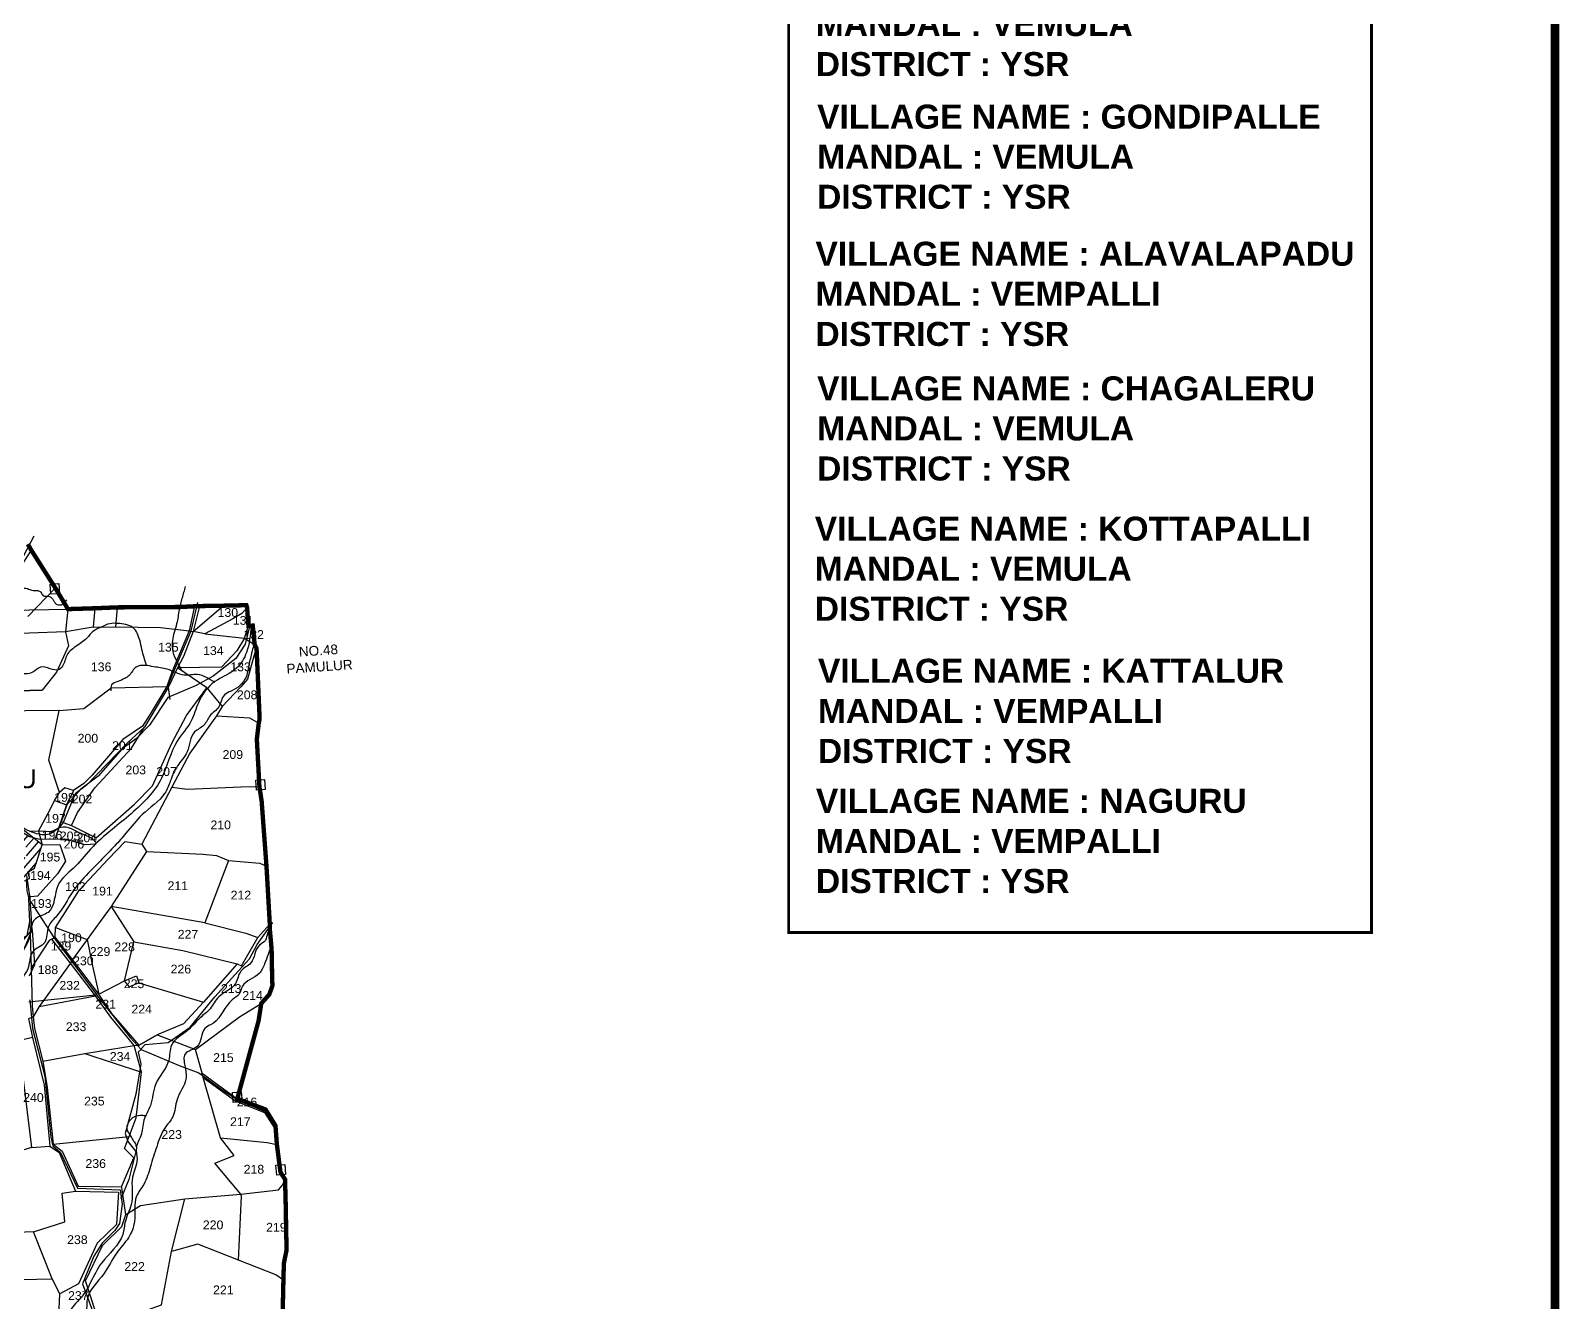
# Model space of a CAD drawing. Header units: inches. Extents: x 206739 to 240559, y 1587423 to 1599564.
# Drawn here: x 220236 to 223735, y 1592338 to 1595247 of the extents above; entities that cross this region are included whole.
import ezdxf
from ezdxf.enums import TextEntityAlignment as Align

# ---------------------------------------------------------------- set-up
doc = ezdxf.new("R2010")
doc.units = ezdxf.units.IN
doc.header["$MEASUREMENT"] = 0
doc.linetypes.add('DASHED2', pattern=[0.375, 0.25, -0.125])
for name, color, linetype in [('PLOT', 7, 'Continuous'), ('PLOT NO', 7, 'Continuous'), ('PLOTS', 7, 'Continuous'), ('ROAD', 1, 'Continuous'), ('STREAM', 4, 'Continuous'), ('TEXT', 1, 'Continuous'), ('text1', 7, 'Continuous'), ('text2', 7, 'Continuous'), ('VILLAGE BOUNDARY STONES', 1, 'Continuous'), ('VILLAGE BOUNDRY', 5, 'Continuous')]:
    doc.layers.add(name, color=color, linetype=linetype)
doc.styles.get("Standard").update_dxf_attribs({"font": 'arial.ttf'})

msp = doc.modelspace()

# ---------------------------------------------------------------- hatches: boundary and pattern name
at = {"layer": 'text1'}
h = msp.add_hatch(dxfattribs=at)
h.set_pattern_fill('ANSI31', color=11, scale=111.065825, angle=3.95483792)
h.set_pattern_definition([(48.95484, (217806.344, 1591784.929), (-10.47062, 9.11647), [])])
h.paths.add_polyline_path([(220190.31039, 1593291.91911), (220191.35393, 1593287.1684), (220226.86303, 1593304.44253), (220226.81345, 1593305.26997), (220233.14402, 1593307.87675), (220232.2729, 1593323.96442), (220245.26474, 1593331.36995), (220262.72013, 1593384.89678), (220240.84331, 1593402.0532), (220233.33113, 1593404.11843), (220207.81104, 1593419.38975), (220198.64933, 1593428.19071), (220203.95442, 1593400.92758), (220151.78555, 1593404.27947), (220114.26884, 1593398.10258), (220102.58518, 1593396.399), (220101.1218, 1593374.35081), (220097.83541, 1593333.0737), (220097.22441, 1593296.384), (220154.64062, 1593296.82909)])
h.paths.add_polyline_path([(220116.16909, 1593348.51816), (220114.58183, 1593371.4772), (220225.49111, 1593379.14488), (220227.07838, 1593356.18585)], flags=16)
h.paths.add_polyline_path([(220134.64226, 1593356.37691), (220207.26929, 1593361.39796), (220206.33439, 1593374.92087), (220133.70736, 1593369.89981)], flags=8)
h.paths.add_polyline_path([(220196.39346, 1593315.42787), (220221.57999, 1593317.16913), (220220.64132, 1593330.74645), (220195.4548, 1593329.00519)], flags=24)
h.paths.add_polyline_path([(220187.26578, 1593339.42334), (220212.45231, 1593341.16461), (220211.51364, 1593354.74193), (220186.32712, 1593353.00067)], flags=24)

# ---------------------------------------------------------------- linework, layer by layer
at = {"layer": 'PLOT'}
for points in [[(220237.39173, 1594058.99584), (220193.27725, 1593990.18026), (220176.03514, 1593919.25796)], [(220229.9047, 1593907.1492), (220292.20649, 1593971.79993)], [(220622.53628, 1593930.87734), (220608.37197, 1593872.62424), (220586.15036, 1593815.55588), (220572.41153, 1593789.38271), (220552.48991, 1593747.80802), (220496.3231, 1593653.7604), (220457.93214, 1593617.87479), (220363.58378, 1593521.1836), (220337.94552, 1593501.04063), (220310.38353, 1593435.73905), (220300.08185, 1593423.14008), (220283.05097, 1593414.03814), (220254.33096, 1593415.88943), (220262.72013, 1593384.89678), (220197.0529, 1593436.39485), (220176.0277, 1593462.3056), (220158.00317, 1593464.45177), (220107.19706, 1593457.77254), (219996.39559, 1593456.67071), (220012.0722, 1593475.39431), (220046.98067, 1593484.83468)], [(220383.22354, 1593925.86567), (220379.54772, 1593882.96128), (220316.09527, 1593872.06637), (220065.50665, 1593862.84865)], [(220611.21754, 1593930.43847), (220599.00976, 1593873.89989), (220559.3519, 1593779.90767), (220547.68927, 1593746.9536), (220509.86922, 1593683.48072), (220492.11057, 1593656.00913), (220447.44093, 1593625.86554), (220376.70429, 1593543.93265), (220358.14891, 1593524.68337), (220334.05352, 1593509.06713), (220314.15954, 1593515.30108), (220301.82392, 1593504.47625)], [(220379.54772, 1593882.96128), (220430.89023, 1593883.73346), (220533.34604, 1593882.10002), (220599.00976, 1593873.89989), (220608.37197, 1593872.62424), (220676.4173, 1593931.73926)], [(220430.89023, 1593883.73346), (220434.71155, 1593927.94154)], [(220731.36773, 1593927.68542), (220719.15058, 1593914.12667), (220699.18362, 1593902.01804), (220634.44578, 1593867.70449), (220608.37197, 1593872.62424)], [(220634.44578, 1593867.70449), (220725.76909, 1593857.79386), (220734.55576, 1593885.62457)], [(220725.76909, 1593857.79386), (220708.00344, 1593828.404), (220672.64259, 1593791.42784), (220572.41153, 1593789.38271)], [(220725.76909, 1593857.79386), (220748.74978, 1593842.95579)], [(220748.74978, 1593842.95579), (220750.50302, 1593830.34621), (220732.36803, 1593763.60195), (220717.00689, 1593746.09293), (220674.1062, 1593701.36136), (220661.73599, 1593679.994), (220600.39515, 1593594.21916), (220559.28335, 1593516.75413), (220490.80399, 1593385.89322), (220501.46481, 1593369.56228), (220420.60434, 1593243.86238), (220394.90806, 1593209.57233), (220365.25028, 1593167.99562), (220332.0466, 1593122.34867), (220327.04791, 1593113.87733), (220255.22618, 1593014.97136), (220242.14175, 1592991.51323), (220231.04756, 1592986.94508)], [(220310.38353, 1593435.73905), (220329.58417, 1593428.79083), (220386.18238, 1593400.43447), (220473.47416, 1593477.51487), (220514.71045, 1593519.79745), (220558.97464, 1593617.10606), (220592.46555, 1593680.91259), (220639.638, 1593743.83309), (220572.41153, 1593789.38271)], [(220301.15522, 1593692.35824), (220357.81142, 1593696.54536), (220420.28361, 1593743.49207), (220547.68927, 1593746.9536), (220552.48991, 1593747.80802)], [(220639.638, 1593743.83309), (220674.1062, 1593701.36136)], [(220661.73599, 1593679.994), (220737.21246, 1593674.89687), (220758.09046, 1593662.81014)], [(220329.58417, 1593428.79083), (220343.60764, 1593458.64313), (220383.25375, 1593515.36026), (220467.18611, 1593605.66686), (220496.3231, 1593653.7604)], [(220334.05352, 1593509.06713), (220318.36755, 1593475.85444), (220300.08185, 1593423.14008)], [(220559.28335, 1593516.75413), (220595.35743, 1593512.16812), (220716.81031, 1593517.16608), (220759.63963, 1593518.29523)], [(220290.78532, 1593486.31123), (220318.36755, 1593475.85444)], [(220149.947, 1593143.02845), (220201.4838, 1593162.39647), (220228.44403, 1593177.03409), (220234.17484, 1593209.244), (220232.44924, 1593241.17941), (220231.60225, 1593263.90582), (220228.381, 1593279.10795), (220226.81345, 1593305.26997), (220233.14402, 1593307.87675), (220232.2729, 1593323.96442), (220245.26474, 1593331.36995), (220262.72013, 1593384.89678), (220302.60149, 1593385.09447), (220316.05445, 1593347.46245), (220297.56215, 1593318.4675), (220251.68263, 1593266.95565), (220235.58659, 1593266.08385), (220231.60225, 1593263.90582)], [(220385.10495, 1592314.45648), (220361.9523, 1592387.02585), (220400.40858, 1592467.89543), (220445.02531, 1592511.56815), (220454.27308, 1592539.22711), (220444.43254, 1592601.12019), (220443.8554, 1592602.35668), (220471.90179, 1592668.97502), (220451.132, 1592689.65818), (220461.54371, 1592717.43676), (220477.94703, 1592760.25745), (220490.10146, 1592864.25931), (220473.02337, 1592925.80023), (220419.93372, 1592990.40927), (220384.4022, 1593039.1712), (220327.04791, 1593113.87733), (220284.45784, 1593169.03274), (220292.3576, 1593173.68603), (220293.25143, 1593195.73307), (220326.65429, 1593248.18281), (220348.01117, 1593282.03319), (220413.81959, 1593351.92257), (220452.61939, 1593392.29399), (220490.80399, 1593385.89322), (220501.46481, 1593369.56228), (220629.79921, 1593362.97777), (220661.65774, 1593360.34838), (220689.0443, 1593348.95395), (220760.69231, 1593342.49774), (220778.66795, 1593334.31824)], [(220689.0443, 1593348.95395), (220634.37135, 1593206.44898), (220728.94357, 1593182.29054), (220755.69791, 1593172.68987), (220783.39812, 1593203.3933)], [(220634.37135, 1593206.44898), (220420.60434, 1593243.86238), (220472.18422, 1593163.0982), (220584.25395, 1593143.31656), (220708.67175, 1593112.10738), (220718.94, 1593108.18841), (220755.69791, 1593172.68987)], [(220234.17484, 1593209.244), (220236.38307, 1593129.43622), (220239.93758, 1593016.16152), (220242.14175, 1592991.51323), (220245.09655, 1592964.60153), (220263.94216, 1592889.76823), (220274.18958, 1592829.50747), (220287.82605, 1592699.75986), (220308.52838, 1592683.81964), (220345.15268, 1592603.84377), (220443.8554, 1592602.35668)], [(220293.25143, 1593195.73307), (220365.25028, 1593167.99562), (220376.93188, 1593110.89875), (220392.1852, 1593043.30767), (220450.71041, 1593073.60879), (220472.18422, 1593163.0982)], [(220284.45784, 1593169.03274), (220278.52816, 1593165.44204), (220236.25487, 1593101.99684)], [(220708.67175, 1593112.10738), (220631.56502, 1593024.80223), (220586.18624, 1592975.27843), (220525.72837, 1592950.39061), (220484.73496, 1592926.1176), (220431.34621, 1592988.27609), (220423.4792, 1592996.25906), (220392.1852, 1593043.30767), (220332.0466, 1593122.34867), (220292.3576, 1593173.68603)], [(220450.71041, 1593073.60879), (220478.54028, 1593084.69779), (220483.30355, 1593068.70425), (220461.94873, 1593060.16278), (220450.71041, 1593073.60879)], [(220483.30355, 1593068.70425), (220631.56502, 1593024.80223)], [(220255.22618, 1593014.97136), (220384.4022, 1593039.1712)], [(220717.11158, 1592585.50414), (220657.29634, 1592656.2326), (220701.57924, 1592673.61674), (220670.74618, 1592714.03784), (220631.06971, 1592852.22413), (220628.26417, 1592862.49977), (220613.66367, 1592916.4468), (220714.07613, 1592991.03772), (220763.8946, 1593021.72972)], [(220231.04756, 1592986.94508), (220240.52358, 1592943.97471), (220257.83217, 1592872.36545), (220266.69534, 1592835.23315), (220279.91049, 1592695.63345), (220301.08906, 1592680.89818), (220339.03019, 1592592.56734), (220437.30135, 1592590.27353), (220432.62656, 1592516.01808), (220388.27251, 1592473.40746), (220345.66266, 1592380.36744), (220302.79247, 1592357.52222)], [(220240.52358, 1592943.97471), (220196.18851, 1592933.17601), (220205.866, 1592891.08001), (220213.81451, 1592891.12244), (220238.17254, 1592692.4502), (220279.91049, 1592695.63345)], [(220263.94216, 1592889.76823), (220360.11627, 1592907.42703), (220473.02337, 1592925.80023), (220484.73496, 1592926.1176), (220525.72837, 1592950.39061), (220613.66367, 1592916.4468)], [(220360.11627, 1592907.42703), (220490.10146, 1592864.25931)], [(220287.82605, 1592699.75986), (220461.54371, 1592717.43676)], [(220670.74618, 1592714.03784), (220777.37604, 1592703.48105), (220799.66045, 1592698.92612)], [(220238.17254, 1592692.4502), (220116.94719, 1592655.05047)], [(219994.03008, 1591948.24304), (220045.34164, 1591992.64253), (220109.02611, 1592046.48253), (220175.07118, 1592049.6308), (220236.36365, 1592052.88365), (220329.88607, 1592096.45128), (220395.46236, 1592249.14731), (220438.40459, 1592238.17044), (220484.75414, 1592314.0219), (220535.84231, 1592332.64435), (220558.5884, 1592454.21427), (220588.67436, 1592574.97973), (220717.11158, 1592585.50414), (220803.53967, 1592595.54834), (220811.9111, 1592605.03804), (220818.22971, 1592619.33506)], [(220242.34334, 1592498.9917), (220314.45953, 1592522.27165), (220307.95835, 1592588.09068), (220339.03019, 1592592.56734)], [(220454.27308, 1592539.22711), (220487.23496, 1592559.79939), (220588.67436, 1592574.97973)], [(220711.97135, 1592434.69454), (220718.82597, 1592580.77515), (220717.11158, 1592585.50414)], [(219833.65184, 1592499.60773), (219962.74518, 1592482.70572), (220066.81052, 1592451.56667), (220083.42674, 1592443.61122), (220100.8979, 1592444.10033), (220128.38277, 1592436.34052), (220177.15578, 1592389.87879), (220285.63372, 1592391.61024)], [(220414.93604, 1591714.40011), (220428.01071, 1591787.99952), (220397.47685, 1591878.91917), (220361.7239, 1591953.2828), (220376.09785, 1591987.35843), (220354.37892, 1592072.23863), (220329.88607, 1592096.45128), (220286.09831, 1592186.99541), (220249.59884, 1592204.38491), (220278.20794, 1592243.74145), (220300.68873, 1592305.60326), (220302.79247, 1592357.52222), (220285.63372, 1592391.61024), (220242.34334, 1592498.9917), (220070.87705, 1592492.25786)], [(220814.58678, 1592388.88251), (220797.53672, 1592400.76647), (220711.97135, 1592434.69454), (220618.69872, 1592470.7836), (220558.5884, 1592454.21427)]]:
    msp.add_lwpolyline(points, dxfattribs=at)
at = {"layer": 'PLOTS'}
for points in [[(220057.1291, 1593918.87223), (220321.43411, 1593923.9181), (220316.09527, 1593872.06637), (220322.74415, 1593840.11078), (220295.18283, 1593779.3809), (220262.12411, 1593738.87944), (220147.9332, 1593735.76189)], [(220147.9332, 1593735.76189), (220262.12411, 1593738.87944)], [(220232.41385, 1593416.76268), (220254.33096, 1593415.88943), (220281.85647, 1593467.26838), (220290.78532, 1593486.31123), (220301.82392, 1593504.47625), (220277.94154, 1593578.23338), (220301.15522, 1593692.35824), (220146.89432, 1593690.56214)]]:
    msp.add_lwpolyline(points, dxfattribs=at)
at = {"layer": 'ROAD'}
for points in [[(220243.23149, 1594090.82166), (220195.43988, 1593999.08832), (220178.79913, 1593950.07247), (220173.97228, 1593918.09894)], [(220555.58551, 1593716.94269), (220551.12635, 1593751.02825), (220603.50538, 1593874.10879), (220618.96094, 1593939.24211)], [(220737.45533, 1593887.02974), (220726.91024, 1593843.90189), (220705.86905, 1593810.64811), (220653.4981, 1593770.19347), (220614.86392, 1593749.01467), (220549.91204, 1593721.73487), (220508.12052, 1593658.69229), (220478.11039, 1593628.14422), (220445.28964, 1593604.14576), (220390.92496, 1593541.96979), (220351.11425, 1593511.65825), (220319.04033, 1593475.93835), (220292.5241, 1593399.11225)], [(219744.38898, 1593504.21236), (219773.25717, 1593483.02228), (219888.47076, 1593447.43154), (219943.15559, 1593435.6579), (220003.63139, 1593436.62927), (220071.65918, 1593444.29508), (220100.84675, 1593472.48363), (220131.53077, 1593464.72924), (220174.72442, 1593451.17356), (220207.81104, 1593419.38975), (220233.33113, 1593404.11843), (220257.39966, 1593397.50154), (220314.41533, 1593398.48058), (220359.80545, 1593385.32367), (220385.89193, 1593386.88026)], [(219981.12275, 1593436.15695), (219958.12378, 1593385.58172), (219963.11606, 1593271.07971), (219967.45803, 1593214.00378), (219986.08593, 1593150.79296), (220023.62651, 1593157.74098), (220079.16387, 1593156.43648), (220130.16306, 1593140.57312), (220156.59774, 1593137.89653), (220220.18451, 1593167.78784), (220239.69526, 1593190.17651), (220234.81011, 1593262.73905), (220227.51422, 1593314.48959)], [(220231.90419, 1593025.36277), (220377.38511, 1593040.87244), (220387.69375, 1593042.10436), (220289.75695, 1593172.69129), (220236.2472, 1593255.36026)], [(220213.24214, 1593128.80996), (220239.69526, 1593190.17651)], [(220239.69526, 1593190.17651), (220244.64606, 1593109.85696), (220233.0455, 1593084.04194)], [(220487.64033, 1592916.41817), (220497.82389, 1592927.5441), (220550.93992, 1592932.519), (220600.98379, 1592967.39984), (220657.69958, 1593037.23929), (220712.07078, 1593096.68847), (220737.06443, 1593123.68946), (220754.87982, 1593156.44734), (220790.49423, 1593207.11074)], [(220234.57345, 1593029.80723), (220240.67595, 1592964.47598), (220268.66326, 1592855.30281), (220282.52134, 1592715.90346), (220286.80914, 1592696.32649), (220304.51467, 1592680.69281), (220343.64424, 1592599.5209), (220440.68796, 1592595.56995), (220445.70716, 1592562.4494), (220439.35026, 1592518.18992), (220429.04819, 1592502.10739), (220399.51077, 1592473.5392), (220380.72864, 1592443.7313), (220354.86029, 1592380.73708), (220387.20365, 1592291.77591)], [(220386.97736, 1593041.81691), (220463.66199, 1592943.59761), (220489.20922, 1592916.27216), (220575.69626, 1592879.91266), (220620.89698, 1592862.89414), (220676.4779, 1592822.31998), (220712.13681, 1592800.51132), (220752.68093, 1592783.32884), (220772.49539, 1592774.29976), (220801.13716, 1592734.03415)], [(220489.73625, 1592916.91384), (220481.85944, 1592910.38897), (220488.64121, 1592883.81642), (220477.04679, 1592814.37131), (220452.43032, 1592724.52338), (220458.12738, 1592706.17709), (220476.64573, 1592683.2513), (220460.74482, 1592619.28761), (220444.41461, 1592580.41799), (220441.88493, 1592575.55806)], [(220628.26417, 1592862.49977), (220709.00181, 1592803.68653)], [(220631.06971, 1592852.22413), (220705.62099, 1592798.30014), (220771.01823, 1592772.24606), (220795.98939, 1592734.35748)]]:
    msp.add_lwpolyline(points, dxfattribs=at)
at = {"layer": 'STREAM'}
for points in [[(220166.31512, 1593968.48018), (220173.72341, 1593972.29902), (220179.61378, 1593976.31351), (220188.08543, 1593982.15981), (220193.75911, 1593984.95691), (220199.19094, 1593980.37243), (220202.58873, 1593974.74552), (220213.16773, 1593971.86962), (220229.03333, 1593970.86225), (220238.77605, 1593967.02671), (220252.50415, 1593966.47276), (220259.07174, 1593962.86864), (220264.76207, 1593954.54445), (220278.56261, 1593952.94339), (220285.64136, 1593948.47277), (220289.37995, 1593942.26821), (220293.86713, 1593936.11539), (220306.20142, 1593933.96207), (220318.95249, 1593945.36483)], [(220581.71428, 1593785.08839), (220561.13465, 1593832.78065), (220565.40098, 1593871.06298), (220570.96102, 1593890.63293), (220576.83702, 1593922.68536), (220583.09489, 1593948.82663), (220590.82886, 1593975.83738)], [(220740.67066, 1593884.43519), (220729.99188, 1593824.94901), (220707.80393, 1593789.30338), (220657.99546, 1593758.19153), (220619.97775, 1593709.89987), (220603.51761, 1593668.20691), (220571.43881, 1593622.02299), (220535.54554, 1593536.99194), (220506.92842, 1593495.59555), (220422.29459, 1593419.62597), (220373.30061, 1593374.77166), (220333.49003, 1593330.70634), (220298.92412, 1593293.0679), (220275.85438, 1593230.24853), (220247.27297, 1593215.76495), (220231.60759, 1593168.06264), (220195.33827, 1593116.66175), (220165.92356, 1593068.45259), (220133.05005, 1593028.27801), (220073.36164, 1593002.92642), (219963.54454, 1592974.50284), (219928.96218, 1592964.53162), (219852.80556, 1592963.43576), (219759.48467, 1592930.83176), (219708.70799, 1592901.3664), (219646.57363, 1592867.50731), (219573.94036, 1592793.50444), (219504.43023, 1592770.38675), (219442.49081, 1592739.19427), (219318.95552, 1592711.6825), (219236.96811, 1592707.15138), (219090.49932, 1592744.8508), (219015.20886, 1592791.57116), (218970.8482, 1592807.83424), (218906.60289, 1592793.53817), (218811.9969, 1592776.03361), (218696.57325, 1592755.92523), (218629.29314, 1592758.09617), (218574.54206, 1592803.96242), (218495.69733, 1592821.05916), (218414.46076, 1592849.55456), (218330.79058, 1592874.84957), (218269.29411, 1592883.61793), (218193.47513, 1592888.6097), (218127.19702, 1592892.74501), (218073.46573, 1592901.91694)], [(220501.26534, 1593795.57594), (220490.70939, 1593831.66354), (220485.79338, 1593852.80046), (220470.3904, 1593881.2662), (220435.16315, 1593891.10323), (220417.15491, 1593890.62525), (220397.73787, 1593882.76312), (220375.22559, 1593869.70131), (220368.13911, 1593861.15758), (220358.78683, 1593852.0737), (220345.99626, 1593842.75211), (220332.44163, 1593833.37769), (220321.31112, 1593822.2533), (220310.44571, 1593796.19019), (220301.5546, 1593785.98764), (220258.59498, 1593791.07144), (220241.23487, 1593779.85125), (220206.5228, 1593776.6844), (220175.31437, 1593778.36196), (220135.57169, 1593759.12324), (220129.55213, 1593751.80382)], [(220749.40155, 1593853.67805), (220740.7591, 1593819.06484), (220733.79238, 1593787.38257), (220728.9919, 1593768.51799), (220695.06044, 1593736.20714), (220679.45308, 1593727.62121), (220666.7889, 1593700.23688), (220646.3642, 1593679.82294), (220632.79686, 1593658.71012), (220611.34823, 1593642.91721), (220594.24133, 1593597.46591), (220572.0643, 1593565.16528), (220555.7001, 1593530.26482), (220543.33047, 1593502.76956), (220491.13868, 1593453.76057), (220454.28314, 1593411.06482), (220428.77256, 1593382.44683), (220399.36513, 1593351.52238), (220374.08126, 1593326.13601), (220332.70255, 1593278.24978), (220295.28597, 1593221.51461), (220276.65225, 1593197.71362), (220268.25063, 1593161.34954), (220241.18776, 1593139.96751), (220229.27051, 1593100.49672), (220204.56812, 1593061.26767), (220201.75191, 1593010.17518), (220137.17419, 1592962.50147), (220071.46001, 1592939.95453), (220031.86094, 1592926.31997), (219928.19858, 1592887.9467), (219817.54941, 1592837.68799), (219744.16986, 1592819.87669), (219641.60268, 1592756.97394), (219595.63916, 1592709.38687), (219569.87491, 1592682.40033), (219509.66286, 1592675.83708), (219447.80665, 1592623.55052), (219367.04722, 1592575.35823), (219276.9368, 1592564.17913), (219209.07921, 1592537.88325), (219121.37052, 1592512.01533), (219011.29944, 1592453.39482), (218957.19865, 1592416.38333), (218885.0345, 1592374.18642), (218823.03473, 1592315.28853), (218799.95259, 1592266.88285), (218771.71643, 1592223.52199), (218758.10332, 1592159.20695), (218741.47677, 1592078.24061), (218726.62016, 1592023.8022), (218728.12829, 1591993.3), (218724.9582, 1591952.2722), (218711.4873, 1591920.98506), (218695.41349, 1591875.46443), (218680.24815, 1591816.80379), (218668.2172, 1591747.55757), (218632.91173, 1591693.50582), (218585.20929, 1591626.88176), (218558.74306, 1591610.04885), (218563.11815, 1591564.14154), (218578.37364, 1591551.99343), (218568.15392, 1591508.67789), (218558.69714, 1591463.01459), (218557.7118, 1591425.13848), (218564.81612, 1591374.18922), (218562.63705, 1591318.8269), (218554.45848, 1591272.05172), (218549.36926, 1591250.09531), (218541.82786, 1591220.16771), (218593.42874, 1591177.52536), (218669.34065, 1591139.78006), (218695.87352, 1591112.20817), (218706.73987, 1591085.35358), (218727.17283, 1591041.7567), (218724.9919, 1591003.79792), (218718.19187, 1590980.52299), (218705.88786, 1590958.66791), (218696.88151, 1590941.2417), (218693.21406, 1590924.78473), (218688.16614, 1590902.23105)], [(220657.50649, 1593756.36605), (220618.28681, 1593773.98087), (220587.64516, 1593773.01302), (220548.71571, 1593786.42924), (220517.62546, 1593791.95011), (220497.82518, 1593795.1834), (220477.38022, 1593791.08533), (220461.40264, 1593772.33907), (220451.51001, 1593765.51891), (220435.50486, 1593758.27617), (220421.43626, 1593750.78381), (220419.6856, 1593737.23976)], [(220386.77487, 1593389.54979), (220373.95813, 1593400.47347), (220353.06144, 1593409.63345), (220329.34145, 1593421.24941), (220304.28117, 1593424.33719), (220289.71974, 1593415.13596), (220274.27223, 1593408.28364), (220249.53498, 1593410.18866), (220228.24104, 1593418.1161), (220195.88446, 1593446.4881), (220180.25573, 1593465.06526), (220153.8458, 1593470.22885), (220108.98338, 1593466.64527), (220075.56129, 1593472.04714), (220042.66118, 1593473.38782), (220004.48793, 1593470.74872), (219980.75205, 1593475.61516), (219963.1265, 1593475.84272), (219943.15922, 1593464.58066), (219938.64813, 1593456.5563), (219923.29148, 1593451.87939), (219914.91303, 1593454.43334), (219904.75455, 1593458.31032), (219888.68478, 1593463.94777), (219882.11094, 1593468.3136)], [(220784.62698, 1593192.58729), (220778.2555, 1593182.5175), (220773.39149, 1593166.1324), (220759.60381, 1593154.90794), (220740.10422, 1593114.48915), (220717.39426, 1593096.01433), (220705.02708, 1593067.34136), (220666.42715, 1593036.74296), (220646.87867, 1593009.71336), (220623.90437, 1592988.86644), (220595.44, 1592960.22742), (220558.58266, 1592926.43757), (220552.01543, 1592891.31808), (220522.29354, 1592837.78848), (220510.0903, 1592788.15637), (220495.2809, 1592754.51086), (220488.31682, 1592718.93596), (220477.99863, 1592691.58735), (220479.59642, 1592665.37774), (220469.36212, 1592624.44114), (220467.64085, 1592567.7535), (220452.88006, 1592523.6091), (220446.74666, 1592493.40902), (220398.45453, 1592427.90663), (220373.39536, 1592384.07701), (220358.11541, 1592357.35163), (220328.69382, 1592322.11899), (220314.19098, 1592284.15297), (220300.07778, 1592249.78375), (220269.05916, 1592198.01254), (220252.62683, 1592142.96186), (220232.10512, 1592102.86845), (220202.25965, 1592073.76707), (220161.31067, 1592034.85169), (220114.30023, 1592016.20023), (220086.79196, 1592007.79565), (220058.37977, 1591987.69195), (220031.9189, 1591969.09217), (220003.47188, 1591944.53675), (219986.00508, 1591919.71371), (219955.88619, 1591858.92041), (219934.49317, 1591831.43016), (219912.53709, 1591792.26435), (219901.05542, 1591755.19171), (219872.15041, 1591701.95308), (219858.06819, 1591687.63164), (219825.18707, 1591682.62039), (219792.67145, 1591667.36679), (219776.41688, 1591629.96417), (219753.17793, 1591604.39981), (219750.04277, 1591569.76764), (219738.42089, 1591524.81348), (219727.45626, 1591490.17235), (219664.07029, 1591439.03079), (219650.69245, 1591391.70195), (219650.57745, 1591342.66341), (219635.54705, 1591281.21158), (219622.10619, 1591260.14477), (219580.27208, 1591269.51023), (219590.95275, 1591229.09795), (219590.26411, 1591201.03285), (219577.96512, 1591188.80047), (219576.64526, 1591157.18954)], [(220786.62502, 1593152.54134), (220779.48359, 1593133.60605), (220771.62504, 1593112.1771), (220758.89735, 1593090.41152), (220720.89354, 1593061.12161), (220713.027, 1593043.02493), (220697.25327, 1593029.93626), (220654.19138, 1592977.0708), (220634.40321, 1592964.14897), (220617.19413, 1592923.27853), (220589.47685, 1592906.03135), (220588.86153, 1592879.54846), (220591.44447, 1592848.62075), (220571.09814, 1592801.89351), (220561.30144, 1592762.56525), (220543.16655, 1592736.87043), (220524.50642, 1592694.08741), (220510.00509, 1592648.74993), (220495.19093, 1592607.93799), (220478.30576, 1592580.62438), (220473.70409, 1592523.08873), (220459.78767, 1592485.74924), (220433.14133, 1592451.50843), (220403.47027, 1592403.41701), (220365.85396, 1592346.81872), (220361.20866, 1592299.46354), (220344.45554, 1592267.97201), (220342.7446, 1592220.39098), (220340.08888, 1592181.30934), (220344.296, 1592156.61983), (220350.74591, 1592135.65397), (220361.63232, 1592122.84582), (220411.42878, 1592100.39416), (220446.3904, 1592080.32887), (220484.06023, 1592067.58807), (220515.12444, 1592041.9004), (220547.53913, 1591996.67864), (220578.10471, 1591958.18904), (220604.00756, 1591939.99551), (220679.96108, 1591905.6348), (220694.5261, 1591880.94763), (220701.28463, 1591840.01882), (220710.42845, 1591801.20043), (220691.33209, 1591788.10373), (220662.12452, 1591761.10408), (220662.02854, 1591741.82686), (220667.77925, 1591725.80877), (220671.82618, 1591708.60228), (220679.2923, 1591698.76942), (220698.79545, 1591690.48247), (220715.06196, 1591687.68156), (220743.64733, 1591687.51664), (220830.94574, 1591696.63603), (220854.4562, 1591697.54768), (220882.49193, 1591679.50162), (220892.53286, 1591663.42325)], [(220499.88781, 1592764.31967), (220491.71826, 1592765.43297), (220472.42423, 1592761.81075), (220466.73904, 1592757.90897), (220457.33966, 1592743.6818), (220456.60724, 1592732.18958), (220465.54859, 1592717.70485), (220471.48164, 1592706.97855), (220476.85381, 1592697.73903), (220477.50915, 1592694.88581), (220478.76686, 1592694.36253)]]:
    msp.add_spline(points, degree=3, dxfattribs=at)
at = {"layer": 'text1', "color": 11, "const_width": 2.22132}
msp.add_lwpolyline([(220191.35393, 1593287.1684), (220190.31039, 1593291.91911), (220094.55858, 1593296.36333), (220097.83541, 1593333.0737), (220098.05434, 1593352.20643), (220102.58518, 1593396.399), (220114.26884, 1593398.10258), (220151.78555, 1593404.27947), (220203.95442, 1593400.92758), (220197.0529, 1593436.39485), (220262.72013, 1593384.89678), (220245.26474, 1593331.36995), (220228.95649, 1593322.74976), (220233.14402, 1593307.87675), (220228.15886, 1593305.07291), (220190.91715, 1593286.95592), (220190.31039, 1593291.91911)], dxfattribs=at)
at = {"layer": 'text2', "color": 5, "const_width": 20}
msp.add_lwpolyline([(209171.15179, 1598145.63678), (223724.95897, 1598145.63678), (223724.95897, 1587535.8486), (209171.15179, 1587535.8486)], close=True, dxfattribs=at)
at = {"layer": 'text2', "color": 0, "const_width": 6.6}
msp.add_lwpolyline([(221971.02225, 1595450.83734), (223305.02518, 1595450.83734), (223305.02518, 1593184.22047), (221971.02225, 1593184.22047)], close=True, dxfattribs=at)
at = {"layer": 'VILLAGE BOUNDARY STONES'}
for points in [[(220280.48331, 1593980.81), (220300.884, 1593982.2204), (220302.47795, 1593959.16481), (220282.07725, 1593957.75441)], [(220751.20388, 1593532.97537), (220771.60457, 1593534.38577), (220773.19852, 1593511.33018), (220752.79782, 1593509.91978)], [(220697.87019, 1592818.21613), (220718.27089, 1592819.62653), (220719.86483, 1592796.57094), (220699.46414, 1592795.16055)], [(220797.58673, 1592651.89459), (220817.98742, 1592653.30499), (220819.58137, 1592630.2494), (220799.18067, 1592628.839)]]:
    msp.add_lwpolyline(points, close=True, dxfattribs=at)
at = {"layer": 'VILLAGE BOUNDRY', "linetype": 'DASHED2', "ltscale": 50, "const_width": 10}
msp.add_lwpolyline([(220229.64454, 1594072.6255), (220237.39173, 1594058.99584), (220292.28294, 1593972.70372), (220321.43411, 1593923.9181), (220383.22354, 1593925.86567), (220434.71155, 1593927.94154), (220579.75326, 1593928.79878), (220611.21754, 1593930.43847), (220622.53628, 1593930.87734), (220676.4173, 1593931.73926), (220729.75771, 1593932.90702), (220731.36773, 1593927.68542), (220734.55576, 1593885.62457), (220744.47491, 1593886.12616), (220748.74978, 1593842.95579), (220753.13186, 1593834.28242), (220760.15997, 1593673.1556), (220758.09046, 1593662.81014), (220753.74181, 1593626.60138), (220759.63963, 1593518.29523), (220764.76655, 1593484.4854), (220775.87623, 1593335.16492), (220783.39812, 1593203.3933), (220783.36064, 1593193.07841), (220786.91645, 1593153.01553), (220787.78528, 1593138.31036), (220788.65336, 1593087.37418), (220789.42952, 1593062.3618), (220782.15862, 1593042.30728), (220763.8946, 1593021.72972), (220757.75319, 1592982.28862), (220709.00181, 1592803.68653), (220773.70908, 1592779.26233), (220796.34355, 1592742.49964), (220799.66045, 1592698.92612), (220807.75845, 1592636.03563), (220818.22971, 1592619.33506), (220819.49887, 1592577.6645), (220821.77442, 1592457.57743), (220815.61188, 1592427.18095), (220814.58678, 1592388.88251), (220811.79353, 1592266.48845)], dxfattribs=at)

# ---------------------------------------------------------------- texts
at = {"layer": 'PLOT NO'}
for s, p in [('130', (220687.40373, 1593916.26741)), ('131', (220722.27958, 1593898.14803)), ('132', (220746.46729, 1593865.75829)), ('135', (220551.23754, 1593836.88016)), ('134', (220654.2346, 1593828.93793)), ('136', (220397.50176, 1593791.92381)), ('133', (220716.55393, 1593791.83349)), ('208', (220731.585, 1593727.86891)), ('200', (220367.0446, 1593628.52453)), ('201', (220446.0185, 1593611.50733)), ('209', (220698.85339, 1593591.212)), ('203', (220476.63473, 1593556.02266)), ('207', (220547.19015, 1593552.28251)), ('198', (220313.59677, 1593493.24503)), ('202', (220353.6944, 1593489.46137)), ('197', (220293.01276, 1593445.16138)), ('210', (220671.08062, 1593430.22488)), ('196', (220284.89471, 1593406.67012)), ('205', (220326.32621, 1593404.96047)), ('206', (220335.11008, 1593386.36858)), ('204', (220364.57938, 1593400.77011)), ('195', (220280.3807, 1593356.72123)), ('194', (220258.46305, 1593314.46631)), ('192', (220338.48334, 1593289.09255)), ('191', (220400.58448, 1593278.86947)), ('211', (220572.8874, 1593291.09228)), ('193', (220260.54502, 1593250.45699)), ('212', (220717.3073, 1593269.7025)), ('227', (220596.14401, 1593179.98766)), ('189', (220305.5993, 1593153.08377)), ('190', (220329.59437, 1593172.06873)), ('229', (220394.98883, 1593140.61728)), ('228', (220451.2197, 1593151.24514)), ('230', (220356.74004, 1593119.24976)), ('188', (220275.59274, 1593099.03111)), ('226', (220579.88398, 1593100.53676)), ('232', (220325.38907, 1593063.15947)), ('225', (220472.77411, 1593066.91925)), ('213', (220695.01899, 1593055.93476)), ('214', (220743.91589, 1593040.11608)), ('231', (220407.8127, 1593020.17748)), ('224', (220490.27276, 1593008.96369)), ('233', (220340.13744, 1592968.58275)), ('234', (220440.77627, 1592900.64757)), ('215', (220677.30053, 1592897.91399)), ('240', (220242.50762, 1592806.61158)), ('235', (220381.88032, 1592798.4662)), ('216', (220731.19298, 1592796.27866)), ('223', (220558.83091, 1592722.06482)), ('217', (220716.0309, 1592751.21287)), ('236', (220385.00886, 1592655.63721)), ('218', (220747.08039, 1592642.51929)), ('220', (220653.71142, 1592515.25009)), ('219', (220798.43509, 1592509.80256)), ('238', (220343.06625, 1592481.40784)), ('222', (220474.01889, 1592420.03524)), ('237', (220345.16413, 1592353.48616)), ('221', (220677.08794, 1592366.67083))]:
    msp.add_text(s, height=20.139367, dxfattribs=at).set_placement(p, align=Align.MIDDLE_CENTER)
at = {"layer": 'PLOTS', "color": 1}
msp.add_text('KATTALURU', height=43.339691, dxfattribs=at).set_placement((219890.11077, 1593514.28283))
at = {"layer": 'TEXT', "char_height": 55, "attachment_point": 1}
for s, insert, width in [('\\pxql;{\\fArial|b1|i0|c0|p34;\\C1;VILLAGE NAME :\\C5; VEMULA\\P\\C1;MANDAL : \\C5;VEMULA\\P\\C1;DISTRICT : \\C5;YSR}', (222032.95715, 1595381.58694), 1089.2486749), ('\\pxql;{\\fArial|b1|i0|c0|p34;\\C1;VILLAGE NAME :\\C5; GONDIPALLE\\P\\C1;MANDAL : \\C5;VEMULA\\P\\C1;DISTRICT : \\C5;YSR}', (222036.08445, 1595078.09402), 1191.8350277), ('{\\fArial|b1|i0|c0|p34;\\C1;VILLAGE NAME :\\C5; ALAVALAPADU\\P\\C1;MANDAL : \\C5;VEMPALLI\\P\\pxql;\\C1;DISTRICT : \\C5;YSR}', (222032.28955, 1594764.43292), 1319.3773673), ('\\pxql;{\\fArial|b1|i0|c0|p34;\\C1;VILLAGE NAME :\\C5; CHAGALERU\\P\\C1;MANDAL : \\C5;VEMULA\\P\\C1;DISTRICT : \\C5;YSR}', (222036.05806, 1594456.45329), 1191.8350277), ('\\pxql;{\\fArial|b1|i0|c0|p34;\\C1;VILLAGE NAME :\\C5; KOTTAPALLI\\P\\C1;MANDAL : \\C5;VEMULA\\P\\C1;DISTRICT : \\C5;YSR}', (222030.67046, 1594135.49081), 1248.804505), ('\\pxql;{\\fArial|b1|i0|c0|p34;\\C1;VILLAGE NAME :\\C5; KATTALUR\\P\\C1;MANDAL : \\C5;VEMPALLI\\P\\C1;DISTRICT : \\C5;YSR}', (222037.97645, 1593810.33984), 1343.7276986), ('\\pxql;{\\fArial|b1|i0|c0|p34;\\C1;VILLAGE NAME :\\C5; NAGURU\\P\\C1;MANDAL : \\C5;VEMPALLI\\P\\C1;DISTRICT : \\C5;YSR}', (222033.25245, 1593512.84323), 1343.7276986)]:
    msp.add_mtext(s, dxfattribs=dict(at, insert=insert, width=width))
at = {"layer": 'text1', "insert": (220818.208, 1593835.13379), "char_height": 22.2131651, "width": 151.7344031, "attachment_point": 1, "rotation": 3.95483792}
msp.add_mtext('\\pxqc;NO.48 PAMULUR', dxfattribs=at)

doc.saveas('drawing.dxf')
